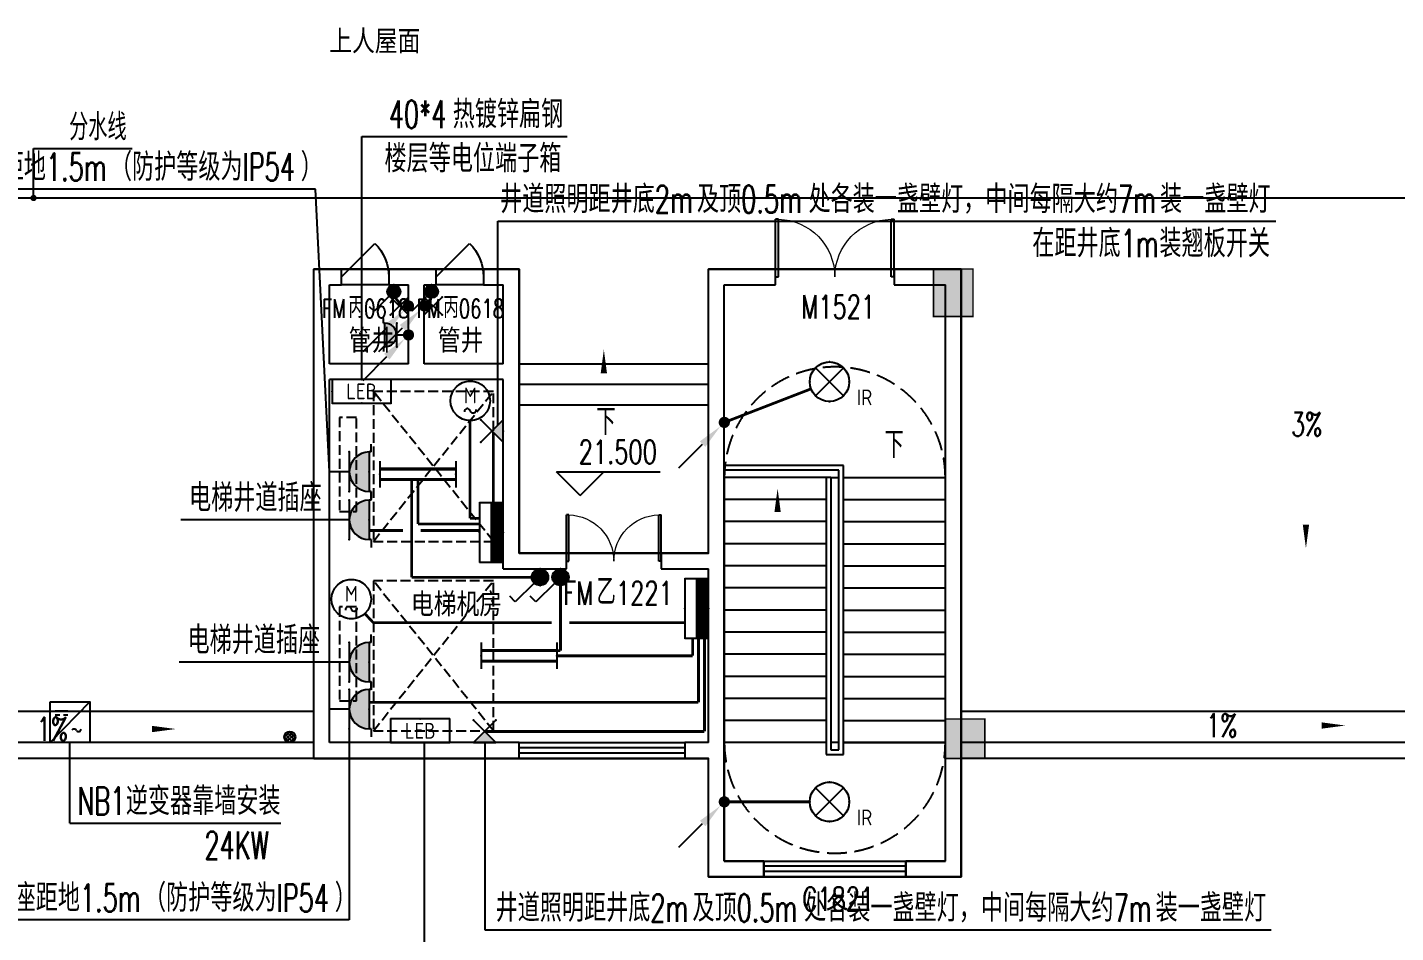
# Model space of a CAD drawing. Extents: x -6243262 to 3079315, y -2914302 to 172723.
# Drawn here: x -5530609 to -5513278, y -679644 to -668176 of the extents above; entities that cross this region are included whole.
import ezdxf
from ezdxf.enums import TextEntityAlignment as Align

# ---------------------------------------------------------------- set-up
doc = ezdxf.new("R2010")
doc.units = 0
doc.header["$LTSCALE"] = 1000
doc.linetypes.add('DASH', pattern=[0.35, 0.25, -0.1])
for name, color, linetype in [('0-柱网', 2, 'Continuous'), ('A-ELEV-LIN-0.4', 40, 'Continuous'), ('A-FLOR-EVTR', 2, 'Continuous'), ('A-FLOR-OUTL', 30, 'Continuous'), ('DIM-插座', 3, 'Continuous'), ('DIM-照明', 3, 'Continuous'), ('DIM-箱柜', 3, 'Continuous'), ('DIM_ELEV', 3, 'Continuous'), ('DIM_LEAD', 3, 'Continuous'), ('DIM_SYMB', 3, 'Continuous'), ('DOOR_FIRE', 4, 'Continuous'), ('DOOR_FIRE_TEXT', 7, 'Continuous'), ('EQUIP-动力', 3, 'Continuous'), ('EQUIP-插座', 3, 'Continuous'), ('EQUIP-照明', 3, 'Continuous'), ('EQUIP-箱柜', 3, 'Continuous'), ('LWIRE', 4, 'Continuous'), ('PUB_TEXT', 7, 'Continuous'), ('STAIR', 2, 'Continuous'), ('TEL_LEAD', 3, 'Continuous'), ('TEL_TEXT', 7, 'Continuous'), ('WALL', 9, 'Continuous'), ('WALL-PARAPET', 6, 'Continuous'), ('WINDOW', 4, 'Continuous'), ('WINDOW_TEXT', 7, 'Continuous'), ('WIRE-动力', 2, 'Continuous'), ('WIRE-插座', 5, 'Continuous'), ('WIRE-照明', 1, 'Continuous'), ('接线', 1, 'Continuous')]:
    doc.layers.add(name, color=color, linetype=linetype)
doc.styles.add('-宋体', font='', dxfattribs={"width": 0.8})
doc.styles.add('_TCH_DIM', font='SIMPLEX', dxfattribs={"bigfont": 'GBCBIG'})
doc.styles.add('_TCH_WINDOW', font='SIMPLEX', dxfattribs={"height": 3.5, "bigfont": 'GBCBIG'})
doc.styles.add('_TEL_ATTDEF', font='gbenor', dxfattribs={"bigfont": 'gbcbig'})
doc.styles.add('_TEL_DIM', font='SIMPLEX', dxfattribs={"width": 0.8, "height": 3.5, "bigfont": 'HZTXT'})
doc.styles.get("Standard").update_dxf_attribs({"font": 'gbenor.shx', "bigfont": 'gbcbig.shx'})
doc.styles.get('-宋体').set_extended_font_data('SimSun')

# ---------------------------------------------------------------- blocks, each defined once
blk = doc.blocks.new('$DorLib2D$00000114')
at = {"color": 0}
blk.add_line((0.5, 0), (-0.207, 0.707), dxfattribs=at)
blk.add_arc((0.5, 0), 1, 135, 180, dxfattribs=at)
blk = doc.blocks.new('$DorLib2D$00000002')
at = {"color": 0}
for p, q in [((-0.5, 0), (-0.5, 0.4875)), ((-0.475, 0.4875), (-0.5, 0.4875)), ((-0.475, 0), (-0.475, 0.4875)), ((0.475, 0), (0.475, 0.4875)), ((0.475, 0.4875), (0.5, 0.4875)), ((0.5, 0), (0.5, 0.4875)), ((-0.5, 0), (-0.475, 0)), ((0.5, 0), (0.475, 0))]:
    blk.add_line(p, q, dxfattribs=at)
at = {"color": 0, "lineweight": 13}
for centre, start, end in [((-0.4875, 0), 0, 88.53072), ((0.4875, 0), 91.46928, 180)]:
    blk.add_arc(centre, 0.4875, start, end, dxfattribs=at)
blk = doc.blocks.new('$WINLIB2D$00000001')
at = {"color": 0}
for points in [[(-0.5, 0.5), (-0.5, -0.5)], [(-0.5, 0.5), (0.5, 0.5)], [(0.5, -0.5), (0.5, 0.5)], [(0.5, 0.1667), (-0.5, 0.1667)], [(0.5, -0.1667), (-0.5, -0.1667)], [(-0.5, -0.5), (0.5, -0.5)]]:
    blk.add_lwpolyline(points, dxfattribs=at)
blk = doc.blocks.new('66')
at = {"layer": '0-柱网'}
for points in [[(1618445.1, -779352.2), (1618445.1, -779952.2), (1618945.1, -779952.2), (1618945.1, -779352.2)], [(1618595.1, -785052.2), (1618595.1, -785552.2), (1619095.1, -785552.2), (1619095.1, -785052.2)]]:
    blk.add_hatch(color=8, dxfattribs=at).paths.add_polyline_path(points)
at = {"layer": 'A-ELEV-LIN-0.4'}
h = blk.add_hatch(dxfattribs=at)
h.set_pattern_fill('ANSI37', color=8, scale=20)
h.set_pattern_definition([(45, (555984.356, -387620.89), (-22.4506403, 22.4506403), []), (135, (555984.356, -387620.89), (-22.4506403, -22.4506403), [])])
edge = h.paths.add_edge_path()
edge.add_arc((1610291.8, -785278.9), 70, 0, 360)
at = {"color": 8}
blk.add_lwpolyline([(1594795.1, -778452.2), (1626595.1, -778452.2)], dxfattribs=at)
blk.add_lwpolyline([(1610595.1, -785552.2), (1610595.1, -779352.2), (1613195.1, -779352.2), (1613195.1, -782952.2), (1615595.1, -782952.2), (1615595.1, -779352.2), (1618795.1, -779352.2), (1618795.1, -787052.2), (1615595.1, -787052.2), (1615595.1, -785552.2)], close=True, dxfattribs=at)
at = {"color": 8, "linetype": 'DASH'}
for centre, start, end in [((1617195.1, -781992.2), 359.99993, 180.00007), ((1617195.1, -785352.2), 179.99993, 0.00007)]:
    blk.add_arc(centre, 1400, start, end, dxfattribs=at)
at = {"layer": '0-柱网', "color": 8, "const_width": 20}
for points in [[(1618445.1, -779352.2), (1618445.1, -779952.2), (1618945.1, -779952.2), (1618945.1, -779352.2), (1618445.1, -779352.2)], [(1618595.1, -785052.2), (1618595.1, -785552.2), (1619095.1, -785552.2), (1619095.1, -785052.2), (1618595.1, -785052.2)]]:
    blk.add_lwpolyline(points, dxfattribs=at)
at = {"layer": 'A-ELEV-LIN-0.4', "color": 8}
blk.add_circle((1610291.8, -785278.9), 70, dxfattribs=at)
at = {"layer": 'A-FLOR-EVTR', "color": 8, "linetype": 'DASH', "ltscale": 0.5}
for p, q in [((1612870.1, -780902.2), (1611350.1, -780902.2)), ((1611350.1, -780902.2), (1611350.1, -782802.2)), ((1611350.1, -782802.2), (1612870.1, -780902.2)), ((1612870.1, -782802.2), (1611350.1, -780902.2)), ((1612870.1, -782802.2), (1612870.1, -780902.2)), ((1611135.1, -781232.2), (1610920.1, -781232.2)), ((1610920.1, -781232.2), (1610920.1, -782422.2)), ((1611135.1, -782422.2), (1611135.1, -781232.2)), ((1610920.1, -782422.2), (1611135.1, -782422.2)), ((1611350.1, -782802.2), (1612870.1, -782802.2)), ((1612870.1, -783302.2), (1611350.1, -783302.2)), ((1611350.1, -783302.2), (1611350.1, -785202.2)), ((1611350.1, -785202.2), (1612870.1, -783302.2)), ((1612870.1, -785202.2), (1611350.1, -783302.2)), ((1612870.1, -785202.2), (1612870.1, -783302.2)), ((1611135.1, -783632.2), (1610920.1, -783632.2)), ((1610920.1, -783632.2), (1610920.1, -784822.2)), ((1611135.1, -784822.2), (1611135.1, -783632.2)), ((1610920.1, -784822.2), (1611135.1, -784822.2)), ((1611350.1, -785202.2), (1612870.1, -785202.2))]:
    blk.add_line(p, q, dxfattribs=at)
at = {"layer": 'A-FLOR-OUTL', "color": 8}
for points in [[(1594795.1, -786452.2), (1597195.1, -786452.2), (1597195.1, -784952.2), (1610595.1, -784952.2)], [(1618795.1, -784952.2), (1626595.1, -784952.2)]]:
    blk.add_lwpolyline(points, dxfattribs=at)
at = {"layer": 'DIM_ELEV', "color": 8}
for p, q in [((1613971.2, -782223), (1613671.2, -781923)), ((1613671.2, -781923), (1614981, -781923)), ((1613971.2, -782223), (1614271.2, -781923))]:
    blk.add_line(p, q, dxfattribs=at)
at = {"layer": 'DIM_LEAD', "color": 8}
for p, q in [((1607045.9, -778452.2), (1607045.9, -777826.2)), ((1607045.9, -777826.2), (1608293.3, -777826.2))]:
    blk.add_line(p, q, dxfattribs=at)
at = {"layer": 'DIM_LEAD', "color": 8, "const_width": 40}
blk.add_lwpolyline([(1607045.9, -778472.2, 1), (1607045.9, -778432.2, 1)], format="xyb", close=True, dxfattribs=at)
at = {"layer": 'DIM_SYMB', "color": 8}
for points in [[(1614269.3, -780998.7, 0, 0, 0), (1614269.3, -780373.7, 0, 80, 0), (1614269.3, -780673.7, 0, 0, 0)], [(1623162.3, -781572.7, 0, 0, 0), (1623162.3, -782889, 0, 80, 0), (1623162.3, -782589, 0, 0, 0)], [(1617920.1, -781852.2, 0, 0, 0), (1617920.1, -786102.2, 0, 0, 0), (1616470.1, -786102.2, 0, 0, 0), (1616470.1, -782132.2, 0, 80, 0), (1616470.1, -782432.2, 0, 0, 0)], [(1607530.2, -785179.3, 0, 0, 0), (1608846.6, -785179.3, 0, 80, 0), (1608546.6, -785179.3, 0, 0, 0)], [(1622343.3, -785135.2, 0, 0, 0), (1623659.6, -785135.2, 0, 80, 0), (1623359.6, -785135.2, 0, 0, 0)]]:
    blk.add_lwpolyline(points, format="xyseb", dxfattribs=at)
at = {"layer": 'DOOR_FIRE', "color": 8}
blk.add_line((1614995.1, -782952.2), (1613795.1, -782952.2), dxfattribs=at)
at = {"layer": 'STAIR', "color": 8}
for p, q in [((1617305.1, -781842.2), (1615795.1, -781842.2)), ((1615795.1, -781902.2), (1615795.1, -781842.2)), ((1617245.1, -781902.2), (1615795.1, -781902.2)), ((1617245.1, -785442.2), (1617245.1, -781902.2)), ((1617305.1, -785502.2), (1617305.1, -781842.2)), ((1615795.1, -781992.2), (1615795.1, -785352.2)), ((1617085.1, -781992.2), (1615795.1, -781992.2)), ((1617145.1, -781992.2), (1617085.1, -781992.2)), ((1617085.1, -781992.2), (1617085.1, -785502.2)), ((1617145.1, -781992.2), (1617085.1, -781992.2)), ((1617145.1, -781992.2), (1617145.1, -785352.2)), ((1617145.1, -781992.2), (1617145.1, -785442.2)), ((1617145.1, -781992.2), (1617245.1, -781992.2)), ((1617245.1, -785352.2), (1617245.1, -781992.2)), ((1617305.1, -781992.2), (1618595.1, -781992.2)), ((1618595.1, -785352.2), (1618595.1, -781992.2)), ((1617085.1, -782272.2), (1615795.1, -782272.2)), ((1617305.1, -782272.2), (1618595.1, -782272.2)), ((1617085.1, -782552.2), (1615795.1, -782552.2)), ((1617305.1, -782552.2), (1618595.1, -782552.2)), ((1617085.1, -782832.2), (1615795.1, -782832.2)), ((1617305.1, -782832.2), (1618595.1, -782832.2)), ((1617085.1, -783112.2), (1615795.1, -783112.2)), ((1617305.1, -783112.2), (1618595.1, -783112.2)), ((1617085.1, -783392.2), (1615795.1, -783392.2)), ((1617305.1, -783392.2), (1618595.1, -783392.2)), ((1617085.1, -783672.2), (1615795.1, -783672.2)), ((1617305.1, -783672.2), (1618595.1, -783672.2)), ((1617085.1, -783952.2), (1615795.1, -783952.2)), ((1617305.1, -783952.2), (1618595.1, -783952.2)), ((1617085.1, -784232.2), (1615795.1, -784232.2)), ((1617305.1, -784232.2), (1618595.1, -784232.2)), ((1617085.1, -784512.2), (1615795.1, -784512.2)), ((1617305.1, -784512.2), (1618595.1, -784512.2)), ((1617085.1, -784792.2), (1615795.1, -784792.2)), ((1617305.1, -784792.2), (1618595.1, -784792.2)), ((1617085.1, -785072.2), (1615795.1, -785072.2)), ((1617305.1, -785072.2), (1618595.1, -785072.2)), ((1617085.1, -785352.2), (1615795.1, -785352.2)), ((1615795.1, -785352.2), (1615795.1, -786852.2)), ((1617085.1, -785352.2), (1615795.1, -785352.2)), ((1617245.1, -785352.2), (1617145.1, -785352.2)), ((1617305.1, -785352.2), (1618595.1, -785352.2)), ((1618595.1, -785352.2), (1617305.1, -785352.2)), ((1618595.1, -786852.2), (1618595.1, -785352.2)), ((1617085.1, -785502.2), (1617305.1, -785502.2)), ((1617145.1, -785442.2), (1617245.1, -785442.2)), ((1615795.1, -786852.2), (1618595.1, -786852.2))]:
    blk.add_line(p, q, dxfattribs=at)
for points in [[(1613195.1, -780552.2), (1615595.1, -780552.2)], [(1613195.1, -780812.2), (1615595.1, -780812.2)], [(1613195.1, -781072.2), (1615595.1, -781072.2)]]:
    blk.add_lwpolyline(points, dxfattribs=at)
at = {"layer": 'WALL', "color": 8}
for p, q in [((1610595.1, -780652.2), (1610595.1, -779352.2)), ((1610945.1, -779352.2), (1610595.1, -779352.2)), ((1610945.1, -779552.2), (1610945.1, -779352.2)), ((1611895.1, -779352.2), (1611545.1, -779352.2)), ((1611545.1, -779352.2), (1611545.1, -779552.2)), ((1612145.1, -779352.2), (1611895.1, -779352.2)), ((1612145.1, -779552.2), (1612145.1, -779352.2)), ((1613195.1, -779352.2), (1612745.1, -779352.2)), ((1612745.1, -779352.2), (1612745.1, -779552.2)), ((1613195.1, -780652.2), (1613195.1, -779352.2)), ((1616445.1, -779352.2), (1615595.1, -779352.2)), ((1615595.1, -782952.2), (1615595.1, -779352.2)), ((1616445.1, -779552.2), (1616445.1, -779352.2)), ((1618795.1, -779352.2), (1617945.1, -779352.2)), ((1617945.1, -779352.2), (1617945.1, -779552.2)), ((1618795.1, -785452.2), (1618795.1, -779352.2)), ((1610795.1, -780552.2), (1610795.1, -779552.2)), ((1610795.1, -779552.2), (1610945.1, -779552.2)), ((1611545.1, -779552.2), (1611795.1, -779552.2)), ((1611795.1, -780552.2), (1611795.1, -779552.2)), ((1611995.1, -779552.2), (1612145.1, -779552.2)), ((1611995.1, -780552.2), (1611995.1, -779552.2)), ((1612745.1, -779552.2), (1612995.1, -779552.2)), ((1612995.1, -780552.2), (1612995.1, -779552.2)), ((1615795.1, -779552.2), (1616445.1, -779552.2)), ((1615795.1, -783052.2), (1615795.1, -779552.2)), ((1617945.1, -779552.2), (1618595.1, -779552.2)), ((1618595.1, -785452.2), (1618595.1, -779552.2)), ((1611795.1, -780552.2), (1610795.1, -780552.2)), ((1612995.1, -780552.2), (1611995.1, -780552.2)), ((1610595.1, -785552.2), (1610595.1, -780652.2)), ((1611895.1, -780752.2), (1610795.1, -780752.2)), ((1610795.1, -785352.2), (1610795.1, -780752.2)), ((1612995.1, -780752.2), (1611895.1, -780752.2)), ((1612995.1, -783152.2), (1612995.1, -780752.2)), ((1613195.1, -782952.2), (1613195.1, -780652.2)), ((1613795.1, -782952.2), (1613195.1, -782952.2)), ((1613795.1, -783152.2), (1613795.1, -782952.2)), ((1615595.1, -782952.2), (1614995.1, -782952.2)), ((1614995.1, -782952.2), (1614995.1, -783152.2)), ((1612995.1, -783152.2), (1613795.1, -783152.2)), ((1614995.1, -783152.2), (1615595.1, -783152.2)), ((1615595.1, -785352.2), (1615595.1, -783152.2)), ((1615795.1, -785452.2), (1615795.1, -783052.2)), ((1613195.1, -785352.2), (1610795.1, -785352.2)), ((1613195.1, -785552.2), (1613195.1, -785352.2)), ((1615595.1, -785352.2), (1615295.1, -785352.2)), ((1615295.1, -785352.2), (1615295.1, -785552.2)), ((1610595.1, -785552.2), (1613195.1, -785552.2)), ((1615295.1, -785552.2), (1615595.1, -785552.2)), ((1615595.1, -787052.2), (1615595.1, -785552.2)), ((1615795.1, -786852.2), (1615795.1, -785452.2)), ((1618595.1, -786852.2), (1618595.1, -785452.2)), ((1618795.1, -787052.2), (1618795.1, -785452.2)), ((1616295.1, -786852.2), (1615795.1, -786852.2)), ((1616295.1, -787052.2), (1616295.1, -786852.2)), ((1618595.1, -786852.2), (1618095.1, -786852.2)), ((1618095.1, -786852.2), (1618095.1, -787052.2)), ((1615595.1, -787052.2), (1616295.1, -787052.2)), ((1618095.1, -787052.2), (1618795.1, -787052.2))]:
    blk.add_line(p, q, dxfattribs=at)
at = {"layer": 'WALL-PARAPET', "color": 8}
for p, q in [((1610595.1, -785352.2), (1597595.1, -785352.2)), ((1626445.1, -785352.2), (1618795.1, -785352.2)), ((1610595.1, -785552.2), (1597795.1, -785552.2)), ((1626445.1, -785552.2), (1618795.1, -785552.2))]:
    blk.add_line(p, q, dxfattribs=at)
at = {"layer": 'WINDOW', "color": 8}
for p, q in [((1611545.1, -779352.2), (1610945.1, -779352.2)), ((1612745.1, -779352.2), (1612145.1, -779352.2)), ((1617945.1, -779352.2), (1616445.1, -779352.2)), ((1611545.1, -779552.2), (1610945.1, -779552.2)), ((1612745.1, -779552.2), (1612145.1, -779552.2))]:
    blk.add_line(p, q, dxfattribs=at)
at = {"layer": 'DOOR_FIRE', "color": 8, "xscale": 1200, "yscale": -1200, "zscale": 200, "rotation": 180}
blk.add_blockref('$DorLib2D$00000002', (1614395.1, -783052.2), dxfattribs=at)
at = {"layer": 'WINDOW', "color": 8}
ref = blk.add_blockref('$DorLib2D$00000002', (1617195.1, -779452.2), dxfattribs=dict(at, xscale=1500, yscale=-1500, zscale=1500, rotation=180))
ref.add_attrib('A', 'M1521', (1616770.1, -779980.8), dxfattribs={"layer": 'WINDOW_TEXT', "color": 8, "height": 297.5, "style": '_TCH_WINDOW', "width": 0.705882})
at = {"layer": 'WINDOW', "color": 8, "rotation": 180}
for name, p, xscale, yscale, zscale in [('$DorLib2D$00000114', (1611245.1, -779452.2), 600, -600, 600), ('$DorLib2D$00000114', (1612445.1, -779452.2), 600, -600, 600), ('$WINLIB2D$00000001', (1614245.1, -785452.2), -2099.999999996333, 200, -2099.999999996333)]:
    blk.add_blockref(name, p, dxfattribs=dict(at, xscale=xscale, yscale=yscale, zscale=zscale))
at = {"layer": 'WINDOW', "color": 8}
ref = blk.add_blockref('$WINLIB2D$00000001', (1617195.1, -786952.2), dxfattribs=dict(at, xscale=-1800, yscale=-200, zscale=-1800, rotation=180))
ref.add_attrib('A', 'C1821', (1616785.1, -787480.8), dxfattribs={"layer": 'WINDOW_TEXT', "color": 8, "height": 297.5, "style": '_TCH_WINDOW', "width": 0.705882})
at = {"layer": 'DIM_ELEV', "color": 7, "style": '_TCH_DIM', "width": 0.705882}
blk.add_text('21.500', height=297.5, dxfattribs=at).set_placement((1613951, -781818))
at = {"layer": 'DIM_LEAD', "color": 7, "style": '_TCH_DIM'}
blk.add_text('分水线', height=337.59, dxfattribs=at).set_placement((1607495.7, -777721.2))
at = {"layer": 'DIM_SYMB', "color": 7, "style": '_TCH_DIM'}
for p in [(1614174.4, -781453.7), (1617825.2, -781747.2)]:
    blk.add_text('下', height=337.6, dxfattribs=at).set_placement(p)
at = {"layer": 'DIM_SYMB', "color": 7, "style": '_TCH_DIM', "width": 0.705882}
for s, p in [('3%', (1622972.3, -781467.7)), ('1%', (1607085.2, -785328)), ('1%', (1621898.3, -785284))]:
    blk.add_text(s, height=297.5, dxfattribs=at).set_placement(p)
at = {"layer": 'DOOR_FIRE_TEXT', "color": 8, "style": '_TCH_WINDOW', "width": 0.705882}
for s, p in [('FM', (1613757.3, -783607.1)), ('1221', (1614423, -783607.1))]:
    blk.add_text(s, height=297.5, dxfattribs=at).set_placement(p)
at = {"layer": 'DOOR_FIRE_TEXT', "color": 8, "style": '_TCH_WINDOW'}
blk.add_text('乙', height=337.6, dxfattribs=at).set_placement((1614177.3, -783607.1))
at = {"layer": 'PUB_TEXT', "color": 8, "style": '-宋体', "width": 0.8}
for s, p in [('上人屋面', (1610791.2, -776592.2)), ('管井', (1611036.9, -780383)), ('管井', (1612166, -780383)), ('电梯机房', (1611826, -783723.5))]:
    blk.add_text(s, height=264.35, dxfattribs=at).set_placement(p)
at = {"layer": 'WINDOW_TEXT', "color": 8, "style": '_TCH_WINDOW'}
for p in [(1611034.8, -779972.1), (1612234.8, -779972.1)]:
    blk.add_text('丙', height=270.1, dxfattribs=at).set_placement(p)
at = {"layer": 'WINDOW_TEXT', "color": 8, "style": '_TCH_WINDOW', "width": 0.705882}
for s, p in [('FM', (1610698.8, -779972.1)), ('0618', (1611231.4, -779972.1)), ('FM', (1611898.8, -779972.1)), ('0618', (1612431.4, -779972.1))]:
    blk.add_text(s, height=238, dxfattribs=at).set_placement(p)
blk = doc.blocks.new('$equip$00002530')
for p, q in [((-0.354, 0.354), (0.354, -0.354)), ((0.354, 0.354), (-0.354, -0.354))]:
    blk.add_line(p, q)
at = {"const_width": 0.04}
blk.add_lwpolyline([(0, 0.5, -1), (0, -0.5, -1), (0, 0.5, -2.479085)], format="xyb", dxfattribs=at)
blk.add_circle((0, 0), 0.5)
for p in [(0, 0.5), (-0.5, 0), (0.5, 0), (0, -0.5)]:
    blk.add_point(p)
at = {"color": 7, "style": '_TEL_DIM', "flags": 1}
blk.add_attdef('A', text='', height=0.00002, dxfattribs=at).set_placement((0, 0), align=Align.MIDDLE_CENTER)
at = {"color": 7, "style": '_TEL_DIM'}
blk.add_attdef('$TEXT$', text='', height=0.4, dxfattribs=at).set_placement((0.887, -0.396), align=Align.MIDDLE_CENTER)
blk = doc.blocks.new('$TelecSys$00000081')
for p, q in [((0.104, 0.104), (0.104, 0.104)), ((-0.104, -0.104), (-0.104, -0.104)), ((-1.15, -1.15), (-0.55, -0.55))]:
    blk.add_line(p, q)
at = {"const_width": 0.142}
blk.add_lwpolyline([(0.071, 0, 1), (-0.071, 0, 1)], format="xyb", close=True, dxfattribs=at)
blk.add_solid([(-0.62, -0.48), (-0.48, -0.62), (-0.1, -0.1)])
at = {"width": 0.8, "flags": 9}
blk.add_attdef('A', (0, 0), '', height=0.00002, rotation=180, dxfattribs=at)
blk = doc.blocks.new('$equip$00001962')
for p, q in [((0.147, 0.356), (0.625, 0.833)), ((0.625, 0.833), (0.766, 0.692))]:
    blk.add_line(p, q)
blk.add_circle((0, 0.208), 0.208)
for p in [(0, 0.417), (-0.208, 0.208), (0, 0), (0.208, 0.208)]:
    blk.add_point(p)
for points in [[(-0.104, 0.389), (0.104, 0.389), (-0.18, 0.313), (0.18, 0.313)], [(0, 0.417), (0, 0.417), (-0.104, 0.389), (0.104, 0.389)], [(-0.18, 0.313), (0.18, 0.313), (-0.208, 0.208), (0.208, 0.208)], [(-0.18, 0.104), (0.18, 0.104), (-0.208, 0.208), (0.208, 0.208)], [(-0.104, 0.028), (0.104, 0.028), (-0.18, 0.104), (0.18, 0.104)], [(0, 0), (0, 0), (-0.104, 0.028), (0.104, 0.028)]]:
    blk.add_solid(points)
at = {"layer": 'TEL_TEXT', "style": '_TEL_DIM', "flags": 1}
blk.add_attdef('A', text='', height=0.00002, dxfattribs=at).set_placement((0, 0), align=Align.MIDDLE_CENTER)
blk = doc.blocks.new('$equip$00001154')
for p, q in [((-0.283, 0.566), (0.283, 0)), ((-0.283, 0), (0.283, 0.566)), ((-0.283, 0), (0.283, 0))]:
    blk.add_line(p, q)
for p in [(-0.283, 0.566), (0.283, 0.566), (0, 0)]:
    blk.add_point(p)
blk.add_solid([(0.283, 0), (0, 0.283), (-0.283, 0)])
at = {"color": 7, "style": '_TEL_DIM', "flags": 1}
for tag in ['A', 'REMARK']:
    blk.add_attdef(tag, text='', height=0.00002, dxfattribs=at).set_placement((0, 0), align=Align.MIDDLE_CENTER)
blk = doc.blocks.new('NIBIANQI')
for p, q in [((1391963, -942281), (1385687, -948768)), ((1386525, -943744), (1388532, -943744)), ((1386525, -944352), (1387223, -944352)), ((1387796, -944352), (1388532, -944352))]:
    blk.add_line(p, q)
blk.add_lwpolyline([(1385687, -942281), (1391963, -942281), (1391963, -948768), (1385687, -948768)], close=True)
for centre, radius, start, end in [((1389488, -947027), 424, 23.51644, 144.04182), ((1390204, -946593), 421, 218.89534, 352.97133)]:
    blk.add_arc(centre, radius, start, end)
blk = doc.blocks.new('*X54')
at = {"color": 0}
for p, q in [((-250, 33), (-183, 100)), ((-250, 68), (-218, 100)), ((-247, 0), (-147, 100)), ((-212, 0), (-112, 100)), ((-177, 0), (-77, 100)), ((-141, 0), (-41, 100)), ((-106, 0), (-6, 100)), ((-71, 0), (29, 100)), ((-35, 0), (65, 100)), ((0, 0), (100, 100)), ((35, 0), (135, 100)), ((71, 0), (171, 100)), ((106, 0), (206, 100)), ((141, 0), (241, 100)), ((177, 0), (250, 73)), ((212, 0), (250, 38)), ((247, 0), (250, 3))]:
    blk.add_line(p, q, dxfattribs=at)
blk = doc.blocks.new('$equip$00002929')
for p, q in [((-0.75, 0.6), (-0.75, 0)), ((0.75, 0.6), (-0.75, 0.6)), ((0.75, 0), (0.75, 0.6)), ((-0.75, 0.3), (0.75, 0.3)), ((-0.75, 0), (0.75, 0))]:
    blk.add_line(p, q)
for points, const_width in [([(-0.75, 0.6), (-0.75, 0), (0.75, 0), (0.75, 0.6), (-0.75, 0.6), (-0.75, 0)], 0.04), ([(-0.75, 0.15), (0.75, 0.15)], 0.3)]:
    blk.add_lwpolyline(points, dxfattribs=dict(const_width=const_width))
for p in [(0, 0.6), (-0.75, 0.3), (0, 0), (0.75, 0.3)]:
    blk.add_point(p)
at = {"xscale": 0.00300000000061118, "yscale": 0.00300000000061118, "zscale": 0.00300000000061118}
blk.add_blockref('*X54', (0, 0), dxfattribs=at)
at = {"color": 7, "style": '_TEL_DIM', "flags": 1}
for tag in ['A', 'REMARK']:
    blk.add_attdef(tag, text='', height=0.00002, dxfattribs=at).set_placement((0, 0), align=Align.MIDDLE_CENTER)
blk = doc.blocks.new('$equip$00001160')
for p, q in [((-1.2, 0.417), (-1.2, -0.417)), ((-1.2, 0.167), (1.2, 0.167)), ((1.2, 0.417), (1.2, -0.417)), ((-1.2, -0.167), (1.2, -0.167))]:
    blk.add_line(p, q)
at = {"const_width": 0.1}
for points in [[(-1.2, 0.167), (1.2, 0.167)], [(-1.2, -0.167), (1.2, -0.167)]]:
    blk.add_lwpolyline(points, dxfattribs=at)
at = {"layer": 'EQUIP-照明'}
for p in [(-1.2, 0), (0, 0.167), (1.2, 0), (0, -0.167)]:
    blk.add_point(p, dxfattribs=at)
at = {"layer": 'EQUIP-照明', "flags": 9}
blk.add_attdef('A', (0, 0), '', height=0.00002, dxfattribs=at)
blk = doc.blocks.new('$equip$00001240')
for p, q in [((-0.5, 1.05), (-0.7, 1.05)), ((-0.5, 1.05), (-0.5, 1)), ((0.5, 1.05), (0.7, 1.05)), ((0.5, 1.05), (0.5, 1)), ((-0.5, 1), (0.5, 1)), ((-0.5, 0.5), (0.5, 0.5)), ((0, 0.5), (0, 0))]:
    blk.add_line(p, q)
blk.add_arc((0, 1), 0.5, 180, 0)
for points in [[(0.433, 0.75), (-0.433, 0.75), (0.5, 1), (-0.5, 1)], [(0.25, 0.567), (-0.25, 0.567), (0.433, 0.75), (-0.433, 0.75)], [(0, 0.5), (0, 0.5), (0.25, 0.567), (-0.25, 0.567)]]:
    blk.add_solid(points)
at = {"layer": 'EQUIP-照明'}
for p in [(0, 1), (-0.5, 0.5), (0.5, 0.5), (0, 0)]:
    blk.add_point(p, dxfattribs=at)
at = {"layer": 'EQUIP-照明', "flags": 9}
blk.add_attdef('A', (0, 0), '', height=0.00002, dxfattribs=at)
blk = doc.blocks.new('$equip$00002875')
at = {"const_width": 0.04}
blk.add_lwpolyline([(0, 0.5, -1), (0, -0.5, -1), (0, 0.5, 0.021884)], format="xyb", dxfattribs=at)
blk.add_circle((0, 0), 0.5)
for centre, radius, start, end in [((-0.073, -0.273), 0.0768, 17.2272, 184.2164), ((0.073, -0.227), 0.0769, 197.2591, 5.1179)]:
    blk.add_arc(centre, radius, start, end)
at = {"color": 7, "style": '_TEL_DIM'}
blk.add_attdef('$TEXT$', text='', height=0.4, dxfattribs=at).set_placement((0.001, 0.137), align=Align.MIDDLE_CENTER)
at = {"color": 7, "style": '_TEL_DIM', "flags": 1}
for tag in ['A', 'REMARK']:
    blk.add_attdef(tag, text='', height=0.00002, dxfattribs=at).set_placement((0, 0), align=Align.MIDDLE_CENTER)
blk = doc.blocks.new('$equip$00002908')
for p, q in [((0.75, 0.6), (-0.75, 0.6)), ((-0.75, 0.6), (-0.75, 0)), ((0.75, 0), (0.75, 0.6)), ((-0.75, 0), (0.75, 0))]:
    blk.add_line(p, q)
at = {"const_width": 0.04}
blk.add_lwpolyline([(-0.75, 0.6), (-0.75, 0), (0.75, 0), (0.75, 0.6), (-0.75, 0.6), (-0.75, 0)], dxfattribs=at)
for p in [(0, 0.6), (-0.75, 0.3), (0, 0), (0.75, 0.3)]:
    blk.add_point(p)
at = {"color": 7, "style": '_TEL_DIM'}
blk.add_attdef('$TEXT$', text='', height=0.4, dxfattribs=at).set_placement((0, 0.3), align=Align.MIDDLE_CENTER)
at = {"color": 7, "style": '_TEL_DIM', "flags": 1}
for tag in ['A', 'REMARK']:
    blk.add_attdef(tag, text='', height=0.00002, dxfattribs=at).set_placement((0, 0), align=Align.MIDDLE_CENTER)

msp = doc.modelspace()

# ---------------------------------------------------------------- linework, layer by layer
at = {"layer": 'DIM-插座'}
for p, q in [((-5526960.5, -670224.6), (-5533278.5, -670224.6)), ((-5526781.3, -673805), (-5526960.5, -670224.6)), ((-5527438.9, -674415.3), (-5528666.5, -674415.3)), ((-5526781.3, -674415.3), (-5527438.9, -674415.3)), ((-5527406.4, -676218.4), (-5528685.7, -676218.4)), ((-5526781.3, -676218.4), (-5527406.4, -676218.4)), ((-5526531.3, -677062), (-5526531.3, -679483.8)), ((-5526531.3, -679483.8), (-5532847.6, -679483.8))]:
    msp.add_line(p, q, dxfattribs=at)
at = {"layer": 'DIM-照明'}
for p, q in [((-5524652, -673219.1), (-5524652, -670632.5)), ((-5524652, -670632.5), (-5514796, -670632.5)), ((-5524816.2, -677237.5), (-5524816.2, -679610.7)), ((-5524816.2, -679610.7), (-5514853, -679610.7))]:
    msp.add_line(p, q, dxfattribs=at)
at = {"layer": 'DIM-箱柜'}
for p, q in [((-5526374.3, -672637.5), (-5526374.3, -669557.6)), ((-5526374.3, -669557.6), (-5523771.2, -669557.6)), ((-5525581.3, -677237.5), (-5525581.3, -680399))]:
    msp.add_line(p, q, dxfattribs=at)
at = {"layer": 'TEL_LEAD'}
for q in [(-5530070.9, -677237.5), (-5527397.6, -678258.1)]:
    msp.add_line((-5530070.9, -678258.1), q, dxfattribs=at)
at = {"layer": 'WIRE-动力', "linetype": 'Continuous', "const_width": 35}
for points in [[(-5525002, -674394.9), (-5525002, -673157.2)], [(-5525002, -674394.9), (-5524881.3, -674394.9)], [(-5526335.1, -675601.9), (-5526226.3, -675718.6)], [(-5526226.3, -675718.6), (-5523968.9, -675718.6)], [(-5523743.9, -675718.6), (-5522281.3, -675718.6)]]:
    msp.add_lwpolyline(points, dxfattribs=at)
at = {"layer": 'WIRE-插座', "linetype": 'Continuous', "const_width": 35}
for points in [[(-5526281.3, -674549.3), (-5525852.9, -674549.3)], [(-5525627.9, -674549.3), (-5524881.3, -674549.3)], [(-5522108.5, -676726.1), (-5522108.5, -675912.6)], [(-5526281.3, -676726.1), (-5522108.5, -676726.1)]]:
    msp.add_lwpolyline(points, dxfattribs=at)
at = {"layer": 'WIRE-照明', "linetype": 'Continuous', "const_width": 35}
for points in [[(-5525947.4, -671601.8), (-5525878.9, -671689.7)], [(-5525507.5, -671665.9), (-5525500.7, -671601.3)], [(-5521781.3, -673180.6), (-5520681.9, -672755.1)], [(-5524706.3, -674199.1), (-5524706.3, -673306.3)], [(-5525740.4, -675141.7), (-5525740.4, -673904.2)], [(-5525662.3, -674468.7), (-5525662.3, -673904.2)], [(-5525662.3, -674468.7), (-5524881.3, -674468.7)], [(-5525740.4, -675141.7), (-5524220, -675141.7)], [(-5523856.4, -676071.8), (-5523856.4, -675245.8)], [(-5522182.9, -676137.5), (-5522182.9, -675912.6)], [(-5522032.3, -675912.6), (-5522032.3, -677096.1)], [(-5523901.3, -676071.8), (-5523856.4, -676071.8)], [(-5523901.3, -676137.5), (-5522182.9, -676137.5)], [(-5524816.2, -677096.1), (-5522032.3, -677096.1)], [(-5521781.3, -677987.5), (-5520698.8, -677987.5)]]:
    msp.add_lwpolyline(points, dxfattribs=at)

# ---------------------------------------------------------------- block references
msp.add_blockref('66', (-7137576.4, 108114.7))
at = {"layer": 'EQUIP-动力'}
ref = msp.add_blockref('$equip$00002875', (-5524998.6, -672907.2), dxfattribs=dict(at, xscale=500, yscale=500, zscale=500))
ref.add_attrib('$TEXT$', 'M', dxfattribs={"layer": '0', "color": 7, "height": 200, "style": '_TEL_ATTDEF'}).set_placement((-5524998, -672838.6), align=Align.MIDDLE_CENTER)
ref = msp.add_blockref('$equip$00002875', (-5526505.6, -675419.1), dxfattribs=dict(at, xscale=500, yscale=500, zscale=500))
ref.add_attrib('$TEXT$', 'M', dxfattribs={"layer": '0', "color": 7, "height": 200, "style": '_TEL_ATTDEF'}).set_placement((-5526505.1, -675350.5), align=Align.MIDDLE_CENTER)
at = {"layer": 'EQUIP-插座'}
for p, xscale, yscale, zscale, rotation in [((-5525781.3, -672072.5), 300, 300, 300, 90), ((-5526781.3, -673805), 500, 500, 500, 270), ((-5526781.3, -674415.3), 500, 500, 500, 270), ((-5526781.3, -676218.4), 500, 500, 500, 270), ((-5526781.3, -676812), 500, 500, 500, 270)]:
    msp.add_blockref('$equip$00001240', p, dxfattribs=dict(at, xscale=xscale, yscale=yscale, zscale=zscale, rotation=rotation))
at = {"layer": 'EQUIP-照明'}
for name, p, xscale, yscale, zscale, rotation in [('$equip$00001962', (-5525967.1, -671437.5), 400, 400, 400, 180), ('$equip$00001962', (-5525489.9, -671437.5), 400, 400, 400, 180), ('$equip$00001154', (-5525781.3, -671705.2), 400, 400, 400, 90), ('$equip$00001154', (-5525581.3, -671705.2), -400, 400, 400, 270), ('$equip$00001154', (-5524581.3, -673289.8), 500, 500, 500, 90), ('$equip$00001962', (-5524115.8, -675037.5), 500, 500, 500, 180), ('$equip$00001962', (-5523856.4, -675037.5), 500, 500, 500, 180)]:
    msp.add_blockref(name, p, dxfattribs=dict(at, xscale=xscale, yscale=yscale, zscale=zscale, rotation=rotation))
ref = msp.add_blockref('$equip$00002530', (-5520448.8, -672664.9), dxfattribs=dict(at, xscale=500, yscale=500, zscale=500))
ref.add_attrib('$TEXT$', 'IR', dxfattribs={"layer": '0', "color": 7, "height": 200, "style": '_TEL_ATTDEF'}).set_placement((-5520005.1, -672862.8), align=Align.MIDDLE_CENTER)
for name, p, xscale, yscale, zscale in [('$equip$00001160', (-5525662.5, -673837.5), 400, 400, 400), ('$equip$00001160', (-5524381.3, -676137.5), 400, 400, 400), ('$equip$00001154', (-5524816.2, -677237.5), 500, 500, 500)]:
    msp.add_blockref(name, p, dxfattribs=dict(at, xscale=xscale, yscale=yscale, zscale=zscale))
ref = msp.add_blockref('$equip$00002530', (-5520448.8, -677987.5), dxfattribs=dict(at, xscale=500, yscale=500, zscale=500))
ref.add_attrib('$TEXT$', 'IR', dxfattribs={"layer": '0', "color": 7, "height": 200, "style": '_TEL_ATTDEF'}).set_placement((-5520005.1, -678185.4), align=Align.MIDDLE_CENTER)
at = {"layer": 'EQUIP-箱柜'}
ref = msp.add_blockref('$equip$00002908', (-5526374.3, -672637.5), dxfattribs=dict(at, xscale=500, yscale=500, zscale=500, rotation=180))
ref.add_attrib('$TEXT$', 'LEB', dxfattribs={"layer": '0', "color": 7, "height": 200, "style": '_TEL_ATTDEF'}).set_placement((-5526374.3, -672787.5), align=Align.MIDDLE_CENTER)
at = {"layer": 'EQUIP-箱柜', "xscale": 500, "yscale": 500, "zscale": 500, "rotation": 90}
for p in [(-5524581.3, -674574.1), (-5521981.3, -675537.6)]:
    msp.add_blockref('$equip$00002929', p, dxfattribs=at)
at = {"layer": 'EQUIP-箱柜'}
ref = msp.add_blockref('$equip$00002908', (-5525632.9, -677237.5), dxfattribs=dict(at, xscale=500, yscale=500, zscale=500))
ref.add_attrib('$TEXT$', 'LEB', dxfattribs={"layer": '0', "color": 7, "height": 200, "style": '_TEL_ATTDEF'}).set_placement((-5525632.9, -677087.5), align=Align.MIDDLE_CENTER)
at = {"layer": 'LWIRE', "xscale": 500, "yscale": 500, "zscale": 500}
for p in [(-5525781.3, -671705.2), (-5525581.3, -671705.2), (-5525781.3, -672072.5), (-5521781.3, -673180.6), (-5521781.3, -677987.5)]:
    msp.add_blockref('$TelecSys$00000081', p, dxfattribs=at)
at = {"layer": '接线', "xscale": 0.08000000000000002, "yscale": 0.08000000000000002, "zscale": 0.08000000000000002}
msp.add_blockref('NIBIANQI', (-5641176.9, -601336.1), dxfattribs=at)

# ---------------------------------------------------------------- texts
at = {"layer": 'DIM-插座', "color": 7, "style": '_TEL_DIM'}
for s, width, p in [('电梯机坑检修插座距地', 0.8, (-5533173.5, -670119.6)), ('1.5m', 0.64, (-5530373.5, -670119.6)), ('（防护等级为', 0.8, (-5529562.9, -670119.6)), ('IP54', 0.64, (-5527882.9, -670119.6)), ('）', 0.8, (-5527146.9, -670119.6)), ('电梯井道插座', 0.8, (-5528561.5, -674310.3)), ('电梯井道插座', 0.8, (-5528580.7, -676113.4)), ('电梯机坑检修插座距地', 0.8, (-5532742.6, -679378.8)), ('（防护等级为', 0.8, (-5529131.9, -679378.8)), ('）', 0.8, (-5526715.9, -679378.8)), ('1.5m', 0.64, (-5529942.6, -679378.8)), ('IP54', 0.64, (-5527451.9, -679378.8))]:
    msp.add_text(s, height=350, dxfattribs=dict(at, width=width)).set_placement(p)
at = {"layer": 'DIM-照明', "color": 7, "style": '_TEL_DIM'}
for s, width, p in [('井道照明距井底', 0.8, (-5524621.3, -670527.5)), ('2m', 0.64, (-5522661.3, -670527.5)), ('及顶', 0.8, (-5522127.9, -670527.5)), ('0.5m', 0.64, (-5521567.9, -670527.5)), ('处各装一盏壁灯，中间每隔大约', 0.8, (-5520714.6, -670527.5)), ('7m', 0.64, (-5516794.6, -670527.5)), ('装一盏壁灯', 0.8, (-5516261.3, -670527.5)), ('在距井底', 0.8, (-5517880.8, -671087.5)), ('装翘板开关', 0.8, (-5516270.1, -671087.5)), ('1m', 0.64, (-5516760.8, -671087.5)), ('井道照明距井底', 0.8, (-5524678.4, -679505.7)), ('2m', 0.64, (-5522718.4, -679505.7)), ('及顶', 0.8, (-5522185, -679505.7)), ('0.5m', 0.64, (-5521625, -679505.7)), ('处各装一盏壁灯，中间每隔大约', 0.8, (-5520771.7, -679505.7)), ('7m', 0.64, (-5516851.7, -679505.7)), ('装一盏壁灯', 0.8, (-5516318.4, -679505.7))]:
    msp.add_text(s, height=350, dxfattribs=dict(at, width=width)).set_placement(p)
at = {"layer": 'DIM-箱柜', "color": 7, "style": '_TEL_DIM'}
for s, width, p in [('40*4', 0.64, (-5526031.7, -669452.6)), ('热镀锌扁钢', 0.8, (-5525221.1, -669452.6)), ('楼层等电位端子箱', 0.8, (-5526085.3, -670012.6))]:
    msp.add_text(s, height=350, dxfattribs=dict(at, width=width)).set_placement(p)
at = {"layer": 'TEL_LEAD', "color": 7, "style": '_TEL_DIM'}
for s, width, p in [('NB1', 0.64, (-5529974.6, -678153.1)), ('逆变器靠墙安装', 0.8, (-5529362.2, -678153.1)), ('24KW', 0.64, (-5528366.6, -678713.1))]:
    msp.add_text(s, height=350, dxfattribs=dict(at, width=width)).set_placement(p)

doc.saveas('drawing.dxf')
